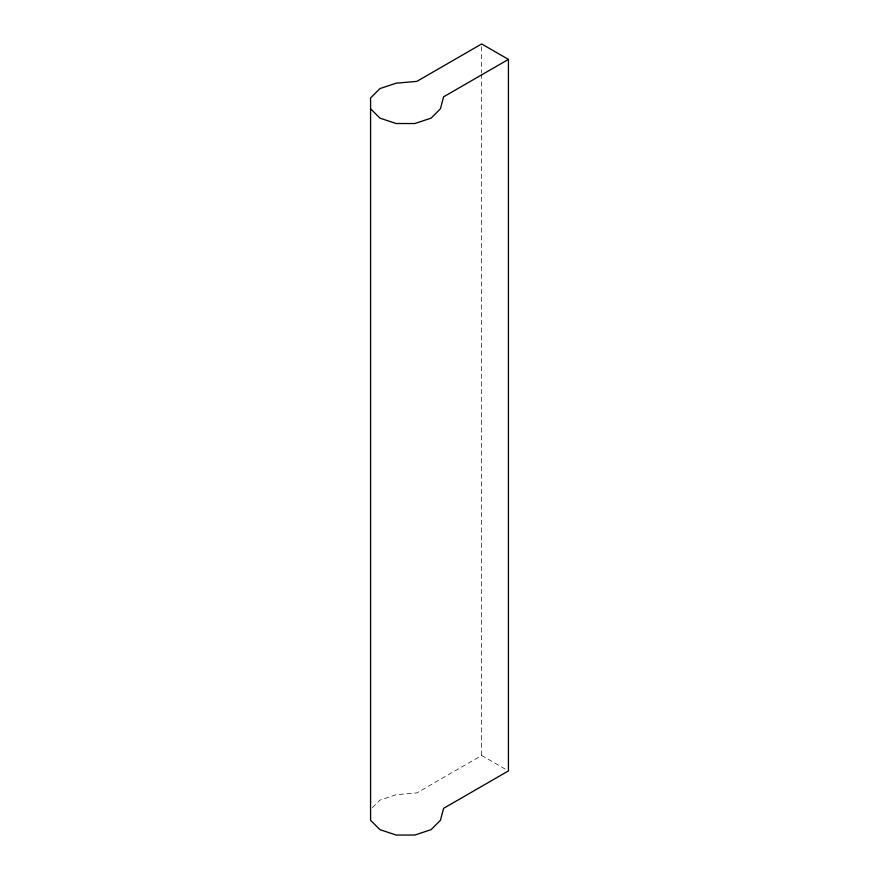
<?xml version="1.0" encoding="UTF-8"?>
<svg xmlns="http://www.w3.org/2000/svg" width="879" height="879" viewBox="0 0 879 879"><rect width="100%" height="100%" fill="white"/><g stroke="black" fill="none" stroke-linecap="round" stroke-linejoin="round"><path stroke-width="0.66" stroke-dasharray="4.39 3.3" d="M372.454 807.603L379.937 800.11L396.154 794.704L416.833 792.902L481.67 755.468L506.095 769.575M481.67 46.697L481.67 72.737M481.67 74.111L481.67 755.468"/><path stroke-width="1.32" d="M508.425 59.398L481.67 43.95L416.833 81.384L396.154 83.186L379.937 88.592L370.575 97.954L370.575 820.283L379.937 829.644L396.154 835.05L414.877 835.05L431.095 829.644L440.456 820.283L443.587 808.35L508.425 770.916L508.425 59.398L443.587 96.833L440.456 108.765L431.095 118.127L414.877 123.532L396.154 123.532L379.937 118.127L370.575 108.765"/></g></svg>
